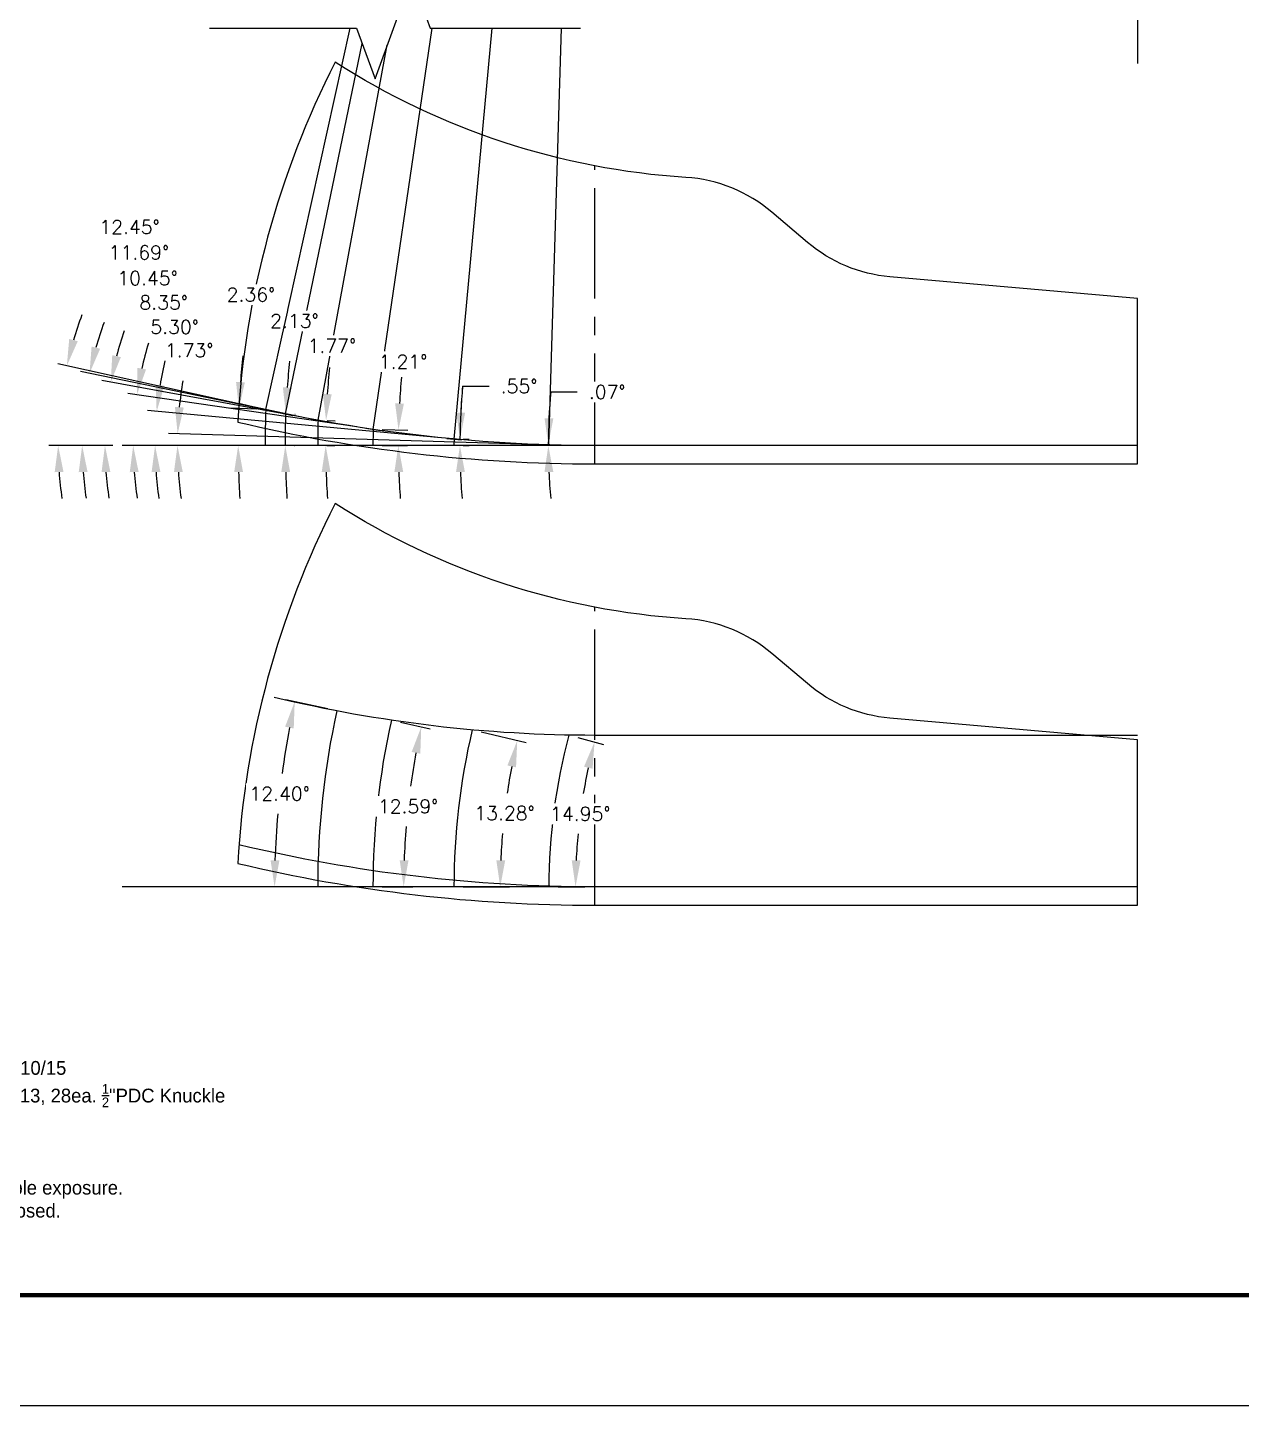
# Model space of a CAD drawing. Extents: x 34 to 102, y 11 to 33.
# Drawn here: x 85.22 to 93.47, y 10.99 to 20.35 of the extents above; entities that cross this region are included whole.
import ezdxf
from ezdxf.enums import TextEntityAlignment as Align

# ---------------------------------------------------------------- set-up
doc = ezdxf.new("R2010")
doc.units = 0
doc.header["$MEASUREMENT"] = 0
doc.header["$PDMODE"] = 35
doc.linetypes.add('CENTER2', pattern=[1.125, 0.75, -0.125, 0.125, -0.125])
doc.layers.get('0').update_dxf_attribs({"linetype": 'CONTINUOUS'})
doc.layers.get('Defpoints').update_dxf_attribs({"color": 10, "linetype": 'CONTINUOUS'})
for name, color, linetype in [('CLine', 5, 'CENTER2'), ('Dims', 4, 'CONTINUOUS'), ('TEXT', 3, 'CONTINUOUS'), ('Title Block', 7, 'CONTINUOUS')]:
    doc.layers.add(name, color=color, linetype=linetype)
doc.styles.add('RomanD', font='romand.shx', dxfattribs={"width": 0.9})
doc.styles.add('RomanS', font='romans')
doc.dimstyles.get("Standard").update_dxf_attribs({"dimtxt": 0.094, "dimasz": 0.18, "dimexe": 0.0625, "dimexo": 0.0625, "dimgap": 0.09, "dimtad": 0, "dimtih": 1, "dimtoh": 1, "dimdec": 4, "dimzin": 4, "dimdsep": 46, "dimtxsty": 'RomanS', "dimcen": 0.09, "dimazin": 1, "dimtfac": 1, "dimtdec": 4, "dimtofl": 0, "dimtmove": 0, "dimatfit": 1, "dimfxl": 1, "dimtfill": 1, "dimtolj": 1, "dimtzin": 0, "dimarcsym": 0})

# ---------------------------------------------------------------- blocks, each defined once
blk = doc.blocks.new('*D520')
at = {"layer": 'Defpoints', "color": 0, "transparency": 16777216}
for p in [(88.1194, 17.5554), (88.1597, 17.5257), (88.1192, 17.5111), (92.7645, 17.5111)]:
    blk.add_point(p, dxfattribs=at)
at = {"layer": 'Dims', "color": 0, "lineweight": -2, "transparency": 16777216}
for p, q in [((88.1774, 17.9145), (88.3574, 17.9145)), ((88.1819, 17.5548), (88.2224, 17.5544)), ((88.1817, 17.5111), (88.2222, 17.5111))]:
    blk.add_line(p, q, dxfattribs=at)
for start, end in [(174.97331, 179.45382), (174.97417, 177.21399), (182.23982, 184.47965)]:
    blk.add_arc((92.7645, 17.5111), 4.6048, start, end, dxfattribs=at)
at = {"layer": 'Dims', "color": 0, "transparency": 16777216}
for points in [[(88.1951, 17.734), (88.1351, 17.7358), (88.1599, 17.555)], [(88.1332, 17.3305), (88.1932, 17.3317), (88.1597, 17.5111)]]:
    blk.add_solid(points, dxfattribs=at)
at = {"layer": 'Dims', "color": 0, "transparency": 16777216, "insert": (88.5615, 17.9145), "char_height": 0.094, "attachment_point": 5, "style": 'RomanS', "bg_fill": 3, "box_fill_scale": 1.25, "bg_fill_color": 256, "bg_fill_true_color": 13158600, "bg_fill_transparency": 0}
blk.add_mtext('\\A1;.55°', dxfattribs=at)
blk = doc.blocks.new('*D521')
at = {"layer": 'Defpoints', "color": 0, "transparency": 16777216}
for p in [(87.5696, 17.6212), (87.741, 17.5466), (87.5684, 17.5111), (92.7645, 17.5111)]:
    blk.add_point(p, dxfattribs=at)
at = {"layer": 'Dims', "color": 0, "lineweight": -2, "transparency": 16777216}
for p, q in [((87.6321, 17.6198), (87.8045, 17.6162)), ((87.6309, 17.5111), (87.8034, 17.5111))]:
    blk.add_line(p, q, dxfattribs=at)
for start, end in [(174.67989, 176.73297), (182.05307, 184.10614)]:
    blk.add_arc((92.7645, 17.5111), 5.0236, start, end, dxfattribs=at)
at = {"layer": 'Dims', "color": 0, "transparency": 16777216}
for points in [[(87.779, 17.7962), (87.7191, 17.7985), (87.742, 17.6175)], [(87.7141, 17.3306), (87.7741, 17.3316), (87.7409, 17.5111)]]:
    blk.add_solid(points, dxfattribs=at)
at = {"layer": 'Dims', "color": 0, "transparency": 16777216, "insert": (87.7733, 18.0808), "char_height": 0.094, "attachment_point": 5, "style": 'RomanS', "bg_fill": 3, "box_fill_scale": 1.25, "bg_fill_color": 256, "bg_fill_true_color": 13158600, "bg_fill_transparency": 0}
blk.add_mtext('\\A1;1.21°', dxfattribs=at)
blk = doc.blocks.new('*D522')
at = {"layer": 'Defpoints', "color": 0, "transparency": 16777216}
for p in [(87.1954, 17.6831), (87.2472, 17.5679), (87.1927, 17.5111), (92.7645, 17.5111)]:
    blk.add_point(p, dxfattribs=at)
at = {"layer": 'Dims', "color": 0, "lineweight": -2, "transparency": 16777216}
for p, q in [((87.2579, 17.6812), (87.312, 17.6795)), ((87.2552, 17.5111), (87.3094, 17.5111))]:
    blk.add_line(p, q, dxfattribs=at)
for start, end in [(174.49205, 176.3613), (181.86926, 183.73851)]:
    blk.add_arc((92.7645, 17.5111), 5.5175, start, end, dxfattribs=at)
at = {"layer": 'Dims', "color": 0, "transparency": 16777216}
for points in [[(87.288, 17.8598), (87.2281, 17.8627), (87.2496, 17.6814)], [(87.2199, 17.3306), (87.2799, 17.3316), (87.2469, 17.5111)]]:
    blk.add_solid(points, dxfattribs=at)
at = {"layer": 'Dims', "color": 0, "transparency": 16777216, "insert": (87.2888, 18.1895), "char_height": 0.094, "attachment_point": 5, "style": 'RomanS', "bg_fill": 3, "box_fill_scale": 1.25, "bg_fill_color": 256, "bg_fill_true_color": 13158600, "bg_fill_transparency": 0}
blk.add_mtext('\\A1;1.77°', dxfattribs=at)
blk = doc.blocks.new('*D523')
at = {"layer": 'Defpoints', "color": 0, "transparency": 16777216}
for p in [(86.9746, 17.7263), (86.9729, 17.5828), (86.9706, 17.5111), (92.7645, 17.5111)]:
    blk.add_point(p, dxfattribs=at)
at = {"layer": 'Dims', "color": 0, "lineweight": -2, "transparency": 16777216}
for p, q in [((87.0371, 17.724), (87.0389, 17.7239)), ((87.0331, 17.5111), (87.0349, 17.5111))]:
    blk.add_line(p, q, dxfattribs=at)
for start, end in [(174.30972, 176.09037), (181.78066, 183.56132)]:
    blk.add_arc((92.7645, 17.5111), 5.792, start, end, dxfattribs=at)
at = {"layer": 'Dims', "color": 0, "transparency": 16777216}
for points in [[(87.0159, 17.9044), (86.9559, 17.9076), (86.9764, 17.7262)], [(86.9452, 17.3306), (87.0052, 17.3316), (86.9724, 17.5111)]]:
    blk.add_solid(points, dxfattribs=at)
at = {"layer": 'Dims', "color": 0, "transparency": 16777216, "insert": (87.0347, 18.3582), "char_height": 0.094, "attachment_point": 5, "style": 'RomanS', "bg_fill": 3, "box_fill_scale": 1.25, "bg_fill_color": 256, "bg_fill_true_color": 13158600, "bg_fill_transparency": 0}
blk.add_mtext('\\A1;2.13°', dxfattribs=at)
blk = doc.blocks.new('*D524')
at = {"layer": 'Defpoints', "color": 0, "transparency": 16777216}
for p in [(86.0883, 17.5884), (88.0696, 17.56), (88.1692, 17.5507), (85.8626, 17.5111), (89.077, 17.5111)]:
    blk.add_point(p, dxfattribs=at)
at = {"layer": 'Dims', "color": 0, "lineweight": -2, "transparency": 16777216}
blk.add_line((88.0074, 17.5657), (86.0356, 17.7485), dxfattribs=at)
for start, end in [(166.48509, 170.59479), (184.10971, 188.21942)]:
    blk.add_arc((88.5972, 17.5111), 2.51, start, end, dxfattribs=at)
at = {"layer": 'Dims', "color": 0, "transparency": 16777216}
for points in [[(86.1507, 17.9174), (86.0911, 17.9251), (86.0979, 17.7427)], [(86.0636, 17.3301), (86.1236, 17.3323), (86.0872, 17.5111)]]:
    blk.add_solid(points, dxfattribs=at)
at = {"layer": 'Dims', "color": 0, "transparency": 16777216, "insert": (86.2201, 18.3172), "char_height": 0.094, "attachment_point": 5, "style": 'RomanS', "bg_fill": 3, "box_fill_scale": 1.25, "bg_fill_color": 256, "bg_fill_true_color": 13158600, "bg_fill_transparency": 0}
blk.add_mtext('\\A1;5.30°', dxfattribs=at)
blk = doc.blocks.new('*D525')
at = {"layer": 'Defpoints', "color": 0, "transparency": 16777216}
for p in [(85.9413, 17.6267), (87.5201, 17.6284), (87.6191, 17.6139), (85.8626, 17.5111), (89.077, 17.5111)]:
    blk.add_point(p, dxfattribs=at)
at = {"layer": 'Dims', "color": 0, "lineweight": -2, "transparency": 16777216}
blk.add_line((87.4583, 17.6375), (85.9019, 17.866), dxfattribs=at)
for start, end in [(162.98027, 167.31319), (184.33292, 188.66585)]:
    blk.add_arc((88.3193, 17.5111), 2.3808, start, end, dxfattribs=at)
at = {"layer": 'Dims', "color": 0, "transparency": 16777216}
for points in [[(86.0261, 18.0285), (85.9671, 18.0394), (85.9638, 17.857)], [(85.9153, 17.3301), (85.9753, 17.3323), (85.9385, 17.5111)]]:
    blk.add_solid(points, dxfattribs=at)
at = {"layer": 'Dims', "color": 0, "transparency": 16777216, "insert": (86.146, 18.4832), "char_height": 0.094, "attachment_point": 5, "style": 'RomanS', "bg_fill": 3, "box_fill_scale": 1.25, "bg_fill_color": 256, "bg_fill_true_color": 13158600, "bg_fill_transparency": 0}
blk.add_mtext('\\A1;8.35°', dxfattribs=at)
blk = doc.blocks.new('*D526')
at = {"layer": 'Defpoints', "color": 0, "transparency": 16777216}
for p in [(85.751, 17.6558), (87.1462, 17.6922), (87.2446, 17.674), (85.8626, 17.5111), (89.077, 17.5111)]:
    blk.add_point(p, dxfattribs=at)
at = {"layer": 'Dims', "color": 0, "lineweight": -2, "transparency": 16777216}
for p, q in [((87.0848, 17.7035), (85.7246, 17.9543)), ((85.8001, 17.5111), (85.6841, 17.5111))]:
    blk.add_line(p, q, dxfattribs=at)
for start, end in [(160.88892, 165.22011), (184.33119, 188.66238)]:
    blk.add_arc((88.1283, 17.5111), 2.3817, start, end, dxfattribs=at)
at = {"layer": 'Dims', "color": 0, "transparency": 16777216}
for points in [[(85.8547, 18.1121), (85.7961, 18.1252), (85.7861, 17.943)], [(85.7234, 17.3301), (85.7834, 17.3323), (85.7466, 17.5111)]]:
    blk.add_solid(points, dxfattribs=at)
at = {"layer": 'Dims', "color": 0, "transparency": 16777216, "insert": (86.0361, 18.6492), "char_height": 0.094, "attachment_point": 5, "style": 'RomanS', "bg_fill": 3, "box_fill_scale": 1.25, "bg_fill_color": 256, "bg_fill_true_color": 13158600, "bg_fill_transparency": 0}
blk.add_mtext('\\A1;10.45°', dxfattribs=at)
blk = doc.blocks.new('*D527')
at = {"layer": 'Defpoints', "color": 0, "transparency": 16777216}
for p in [(86.9257, 17.7364), (87.0236, 17.7162), (85.5972, 17.6758), (85.8626, 17.5111), (89.077, 17.5111)]:
    blk.add_point(p, dxfattribs=at)
at = {"layer": 'Dims', "color": 0, "lineweight": -2, "transparency": 16777216}
for p, q in [((86.8645, 17.7491), (85.5806, 18.0148)), ((85.8001, 17.5111), (85.5291, 17.5111))]:
    blk.add_line(p, q, dxfattribs=at)
for start, end in [(159.79494, 164.05195), (184.25701, 188.51402)]:
    blk.add_arc((88.0148, 17.5111), 2.4232, start, end, dxfattribs=at)
at = {"layer": 'Dims', "color": 0, "transparency": 16777216}
for points in [[(85.714, 18.1697), (85.6557, 18.1841), (85.6418, 18.0021)], [(85.5683, 17.3301), (85.6282, 17.3323), (85.5916, 17.5111)]]:
    blk.add_solid(points, dxfattribs=at)
at = {"layer": 'Dims', "color": 0, "transparency": 16777216, "insert": (85.9774, 18.8229), "char_height": 0.094, "attachment_point": 5, "style": 'RomanS', "bg_fill": 3, "box_fill_scale": 1.25, "bg_fill_color": 256, "bg_fill_true_color": 13158600, "bg_fill_transparency": 0}
blk.add_mtext('\\A1;11.69°', dxfattribs=at)
blk = doc.blocks.new('*D538')
at = {"layer": 'Defpoints', "color": 0, "transparency": 16777216}
for p in [(86.2396, 17.538), (88.7145, 17.5173), (85.8626, 17.5111), (88.8145, 17.5143), (89.077, 17.5111)]:
    blk.add_point(p, dxfattribs=at)
at = {"layer": 'Dims', "color": 0, "lineweight": -2, "transparency": 16777216}
blk.add_line((88.6521, 17.5192), (86.1782, 17.5937), dxfattribs=at)
for start, end in [(170.57968, 174.42692), (183.84723, 187.69446)]:
    blk.add_arc((88.9207, 17.5111), 2.6812, start, end, dxfattribs=at)
at = {"layer": 'Dims', "color": 0, "transparency": 16777216}
for points in [[(86.2821, 17.7695), (86.2222, 17.7734), (86.2407, 17.5918)], [(86.2156, 17.3302), (86.2755, 17.3322), (86.2395, 17.5111)]]:
    blk.add_solid(points, dxfattribs=at)
at = {"layer": 'Dims', "color": 0, "transparency": 16777216, "insert": (86.3189, 18.1586), "char_height": 0.094, "attachment_point": 5, "style": 'RomanS', "bg_fill": 3, "box_fill_scale": 1.25, "bg_fill_color": 256, "bg_fill_true_color": 13158600, "bg_fill_transparency": 0}
blk.add_mtext('\\A1;1.73°', dxfattribs=at)
blk = doc.blocks.new('*D539')
at = {"layer": 'Defpoints', "color": 0, "transparency": 16777216}
for p in [(88.7645, 17.5158), (88.7604, 17.5126), (88.7645, 17.5111), (92.7645, 17.5111)]:
    blk.add_point(p, dxfattribs=at)
at = {"layer": 'Dims', "color": 0, "lineweight": -2, "transparency": 16777216}
for p, q in [((88.777, 17.8754), (88.957, 17.8754)), ((88.702, 17.5159), (88.6979, 17.5159)), ((88.702, 17.5111), (88.6979, 17.5111))]:
    blk.add_line(p, q, dxfattribs=at)
for start, end in [(174.77949, 179.93259), (174.78079, 177.35669), (182.5759, 185.1518)]:
    blk.add_arc((92.7645, 17.5111), 4.0041, start, end, dxfattribs=at)
at = {"layer": 'Dims', "color": 0, "transparency": 16777216}
for points in [[(88.7946, 17.695), (88.7347, 17.6964), (88.7604, 17.5158)], [(88.7344, 17.3304), (88.7944, 17.3318), (88.7604, 17.5111)]]:
    blk.add_solid(points, dxfattribs=at)
at = {"layer": 'Dims', "color": 0, "transparency": 16777216, "insert": (89.1611, 17.8754), "char_height": 0.094, "attachment_point": 5, "style": 'RomanS', "bg_fill": 3, "box_fill_scale": 1.25, "bg_fill_color": 256, "bg_fill_true_color": 13158600, "bg_fill_transparency": 0}
blk.add_mtext('\\A1;.07°', dxfattribs=at)
blk = doc.blocks.new('*D564')
at = {"layer": 'Defpoints', "color": 0, "transparency": 16777216}
for p in [(86.7913, 17.7659), (86.8889, 17.7443), (85.435, 17.6932), (85.8626, 17.5111), (89.077, 17.5111)]:
    blk.add_point(p, dxfattribs=at)
at = {"layer": 'Dims', "color": 0, "lineweight": -2, "transparency": 16777216}
for p, q in [((86.7302, 17.7793), (85.4265, 18.0672)), ((85.8001, 17.5111), (85.3659, 17.5111))]:
    blk.add_line(p, q, dxfattribs=at)
for start, end in [(159.35207, 163.45059), (184.09852, 188.19705)]:
    blk.add_arc((87.9452, 17.5111), 2.5169, start, end, dxfattribs=at)
at = {"layer": 'Dims', "color": 0, "transparency": 16777216}
for points in [[(85.5617, 18.2205), (85.5036, 18.2355), (85.4875, 18.0537)], [(85.4048, 17.3301), (85.4648, 17.3323), (85.4284, 17.5111)]]:
    blk.add_solid(points, dxfattribs=at)
at = {"layer": 'Dims', "color": 0, "transparency": 16777216, "insert": (85.9135, 18.9966), "char_height": 0.094, "attachment_point": 5, "style": 'RomanS', "bg_fill": 3, "box_fill_scale": 1.25, "bg_fill_color": 256, "bg_fill_true_color": 13158600, "bg_fill_transparency": 0}
blk.add_mtext('\\A1;12.45°', dxfattribs=at)
blk = doc.blocks.new('*D565')
at = {"layer": 'Defpoints', "color": 0, "transparency": 16777216}
for p in [(86.8401, 17.7551), (86.6529, 17.5949), (86.8351, 17.5111), (92.7645, 17.5111)]:
    blk.add_point(p, dxfattribs=at)
at = {"layer": 'Dims', "color": 0, "lineweight": -2, "transparency": 16777216}
for p, q in [((86.7776, 17.7577), (86.595, 17.7652)), ((86.7726, 17.5111), (86.5898, 17.5111))]:
    blk.add_line(p, q, dxfattribs=at)
for start, end in [(174.2667, 175.95409), (181.68739, 183.37479)]:
    blk.add_arc((92.7645, 17.5111), 6.1122, start, end, dxfattribs=at)
at = {"layer": 'Dims', "color": 0, "transparency": 16777216}
for points in [[(86.6975, 17.9406), (86.6376, 17.944), (86.6575, 17.7626)], [(86.625, 17.3306), (86.685, 17.3315), (86.6523, 17.5111)]]:
    blk.add_solid(points, dxfattribs=at)
at = {"layer": 'Dims', "color": 0, "transparency": 16777216, "insert": (86.739, 18.537), "char_height": 0.094, "attachment_point": 5, "style": 'RomanS', "bg_fill": 3, "box_fill_scale": 1.25, "bg_fill_color": 256, "bg_fill_true_color": 13158600, "bg_fill_transparency": 0}
blk.add_mtext('\\A1;2.36°', dxfattribs=at)
blk = doc.blocks.new('*D599')
at = {"layer": 'Defpoints', "color": 0, "transparency": 16777216}
for p in [(88.8998, 15.5427), (89.0029, 15.1719), (88.7645, 14.511), (92.7645, 14.511)]:
    blk.add_point(p, dxfattribs=at)
at = {"layer": 'Dims', "color": 0, "lineweight": -2, "transparency": 16777216}
for p, q in [((88.9602, 15.5266), (89.1349, 15.48)), ((88.827, 14.511), (89.0078, 14.511))]:
    blk.add_line(p, q, dxfattribs=at)
for start, end in [(167.75386, 170.4483), (174.59507, 177.29935)]:
    blk.add_arc((92.7645, 14.511), 3.8192, start, end, dxfattribs=at)
at = {"layer": 'Dims', "color": 0, "transparency": 16777216}
for points in [[(89.0031, 15.3282), (89.0614, 15.3141), (89.0745, 15.4961)], [(88.9795, 14.6903), (88.9196, 14.6917), (88.9453, 14.511)]]:
    blk.add_solid(points, dxfattribs=at)
at = {"layer": 'Dims', "color": 0, "transparency": 16777216, "insert": (88.9777, 15.0078), "char_height": 0.094, "attachment_point": 5, "style": 'RomanS', "bg_fill": 3, "box_fill_scale": 1.25, "bg_fill_color": 256, "bg_fill_true_color": 13158600, "bg_fill_transparency": 0}
blk.add_mtext('\\A1;14.95°', dxfattribs=at)
blk = doc.blocks.new('*D600')
at = {"layer": 'Defpoints', "color": 0, "transparency": 16777216}
for p in [(88.2435, 15.5783), (88.4851, 15.1777), (88.1192, 14.511), (92.7645, 14.511)]:
    blk.add_point(p, dxfattribs=at)
at = {"layer": 'Dims', "color": 0, "lineweight": -2, "transparency": 16777216}
for p, q in [((88.3043, 15.5639), (88.6102, 15.4917)), ((88.1817, 14.511), (88.496, 14.511))]:
    blk.add_line(p, q, dxfattribs=at)
for start, end in [(169.09912, 171.53046), (175.18043, 177.61855)]:
    blk.add_arc((92.7645, 14.511), 4.331, start, end, dxfattribs=at)
at = {"layer": 'Dims', "color": 0, "transparency": 16777216}
for points in [[(88.4823, 15.3364), (88.541, 15.3238), (88.5494, 15.5061)], [(88.4672, 14.6904), (88.4072, 14.6916), (88.4335, 14.511)]]:
    blk.add_solid(points, dxfattribs=at)
at = {"layer": 'Dims', "color": 0, "transparency": 16777216, "insert": (88.4626, 15.0119), "char_height": 0.094, "attachment_point": 5, "style": 'RomanS', "bg_fill": 3, "box_fill_scale": 1.25, "bg_fill_color": 256, "bg_fill_true_color": 13158600, "bg_fill_transparency": 0}
blk.add_mtext('\\A1;13.28°', dxfattribs=at)
blk = doc.blocks.new('*D601')
at = {"layer": 'Defpoints', "color": 0, "transparency": 16777216}
for p in [(87.6935, 15.644), (87.8304, 15.2393), (87.5684, 14.511), (92.7645, 14.511)]:
    blk.add_point(p, dxfattribs=at)
at = {"layer": 'Dims', "color": 0, "lineweight": -2, "transparency": 16777216}
for p, q in [((87.7545, 15.6304), (87.9579, 15.5849)), ((87.6309, 14.511), (87.8394, 14.511))]:
    blk.add_line(p, q, dxfattribs=at)
for start, end in [(169.47353, 172.11682), (175.28398, 177.9321)]:
    blk.add_arc((92.7645, 14.511), 4.9876, start, end, dxfattribs=at)
at = {"layer": 'Dims', "color": 0, "transparency": 16777216}
for points in [[(87.8314, 15.4282), (87.8902, 15.4162), (87.8969, 15.5986)], [(87.8101, 14.6905), (87.7502, 14.6916), (87.7769, 14.511)]]:
    blk.add_solid(points, dxfattribs=at)
at = {"layer": 'Dims', "color": 0, "transparency": 16777216, "insert": (87.807, 15.0581), "char_height": 0.094, "attachment_point": 5, "style": 'RomanS', "bg_fill": 3, "box_fill_scale": 1.25, "bg_fill_color": 256, "bg_fill_true_color": 13158600, "bg_fill_transparency": 0}
blk.add_mtext('\\A1;12.59°', dxfattribs=at)
blk = doc.blocks.new('*D602')
at = {"layer": 'Defpoints', "color": 0, "transparency": 16777216}
for p in [(87.3227, 15.7072), (86.9606, 15.3541), (87.1927, 14.511), (92.7645, 14.511)]:
    blk.add_point(p, dxfattribs=at)
at = {"layer": 'Dims', "color": 0, "lineweight": -2, "transparency": 16777216}
for p, q in [((87.2616, 15.7206), (86.9753, 15.7835)), ((87.1302, 14.511), (86.8371, 14.511))]:
    blk.add_line(p, q, dxfattribs=at)
for start, end in [(169.36174, 172.45347), (175.14628, 178.24144)]:
    blk.add_arc((92.7645, 14.511), 5.8648, start, end, dxfattribs=at)
at = {"layer": 'Dims', "color": 0, "transparency": 16777216}
for points in [[(86.9711, 15.5997), (87.0298, 15.5877), (87.0364, 15.7701)], [(86.9324, 14.6906), (86.8724, 14.6915), (86.8996, 14.511)]]:
    blk.add_solid(points, dxfattribs=at)
at = {"layer": 'Dims', "color": 0, "transparency": 16777216, "insert": (86.9339, 15.1443), "char_height": 0.094, "attachment_point": 5, "style": 'RomanS', "bg_fill": 3, "box_fill_scale": 1.25, "bg_fill_color": 256, "bg_fill_true_color": 13158600, "bg_fill_transparency": 0}
blk.add_mtext('\\A1;12.40°', dxfattribs=at)
blk = doc.blocks.new('COT_Dblock')
at = {"layer": 'Title Block', "color": 8}
blk.add_lwpolyline([(0, 0), (34, 0), (34, 22), (0, 22)], close=True, dxfattribs=at)
at = {"layer": 'Title Block', "const_width": 0.03}
blk.add_lwpolyline([(33.13, 21.25), (0.87, 21.25), (0.87, 0.75), (33.13, 0.75)], close=True, dxfattribs=at)
at = {"layer": 'Title Block', "color": 1, "style": 'RomanS', "flags": 8}
for tag, p in [('FNAME', (0.62, 3.75)), ('REVDATE', (0.62, 2.25)), ('USER', (0.62, 0.75))]:
    blk.add_attdef(tag, text='', height=0.047, rotation=90, dxfattribs=at).set_placement(p, align=Align.BOTTOM_LEFT)
at = {"layer": 'Title Block', "color": 3, "style": 'RomanS', "flags": 8}
blk.add_attdef('DRAWN', text='', height=0.11, dxfattribs=at).set_placement((28.7003, 1.9844), align=Align.MIDDLE_CENTER)
for tag, p in [('DDATE', (28.3559, 1.6718)), ('CHECK', (28.3559, 1.406)), ('MATRL', (28.3559, 1.1487)), ('PDATE', (28.3559, 0.8829)), ('SCALE', (29.8959, 0.8555)), ('SHEET', (32.0053, 0.8555))]:
    blk.add_attdef(tag, text='', height=0.094, dxfattribs=at).set_placement(p, align=Align.MIDDLE_LEFT)
at = {"layer": 'Title Block', "color": 3, "style": 'RomanD', "width": 0.9, "flags": 8}
for tag, height, p in [('TITL1', 0.125, (31.337, 1.6835)), ('TITL2', 0.094, (31.337, 1.5143)), ('TITL3', 0.094, (31.337, 1.3739))]:
    blk.add_attdef(tag, text='', height=height, dxfattribs=at).set_placement(p, align=Align.MIDDLE_CENTER)
at = {"layer": 'Title Block', "color": 3, "style": 'RomanS', "flags": 8}
for tag, p in [('FSCM#', (30.3372, 1.1213)), ('DWG#', (31.8095, 1.1213)), ('REV#', (32.9697, 1.1213))]:
    blk.add_attdef(tag, text='', height=0.094, dxfattribs=at).set_placement(p, align=Align.TOP_CENTER)

msp = doc.modelspace()

# ---------------------------------------------------------------- linework, layer by layer
at = {"color": 0}
for p, q in [((89.07697, 17.51107), (85.86255, 17.51107)), ((89.07697, 14.51104), (85.86255, 14.51104))]:
    msp.add_line(p, q, dxfattribs=at)
at = {"linetype": 'Continuous', "flags": 128}
msp.add_lwpolyline([(86.45729, 20.348), (87.45729, 20.348), (87.58229, 20.00456), (87.83229, 20.69143), (87.95729, 20.348), (88.97815, 20.348)], dxfattribs=at)
at = {"color": 0, "flags": 128}
msp.add_lwpolyline([(89.69622, 19.33371, -0.1275233), (87.3119, 20.1169, 0.1045794), (86.64913, 17.67061, 0.0583998), (89.07697, 17.38607), (92.76447, 17.38607), (92.76447, 18.51107), (91.08206, 18.65826, -0.1555479), (90.52156, 18.89253), (90.28023, 19.09767, 0.1615894)], format="xyb", close=True, dxfattribs=at)
at = {"layer": 'CLine'}
for p, q in [((92.76447, 29.73208), (92.76447, 20.10708)), ((89.07697, 17.38607), (89.07697, 19.41225)), ((89.07697, 14.38604), (89.07697, 16.41222))]:
    msp.add_line(p, q, dxfattribs=at)
at = {"layer": 'CLine', "color": 1, "linetype": 'Continuous', "flags": 128}
for points in [[(92.76447, 17.51107), (89.07697, 17.51107, -0.0589088), (86.65756, 17.79711)], [(92.76447, 15.54104), (89.07697, 15.54104, -0.0589088), (86.89775, 15.79868, -0.0589088)], [(92.76447, 14.51104), (89.07697, 14.51104, -0.0589088), (86.65756, 14.79708)]]:
    msp.add_lwpolyline(points, format="xyb", dxfattribs=at)
at = {"layer": 'Dims'}
for p, q in [((87.56962, 17.62116), (87.97004, 20.348)), ((88.11943, 17.55535), (88.37828, 20.348)), ((86.97464, 17.72631), (87.49544, 20.24317)), ((87.19541, 17.68311), (87.66585, 20.23415)), ((86.92567, 17.73644), (87.0236, 17.71617)), ((87.14624, 17.69218), (87.24458, 17.67405)), ((87.52015, 17.62842), (87.61908, 17.61389)), ((88.06965, 17.55997), (88.16922, 17.55074))]:
    msp.add_line(p, q, dxfattribs=at)
for centre, radius, start in [((92.76447, 17.51107), 5.79383, 177.871034), ((92.76447, 17.51107), 5.57172, 178.230558), ((92.76447, 17.51107), 5.19602, 178.786038), ((92.76447, 17.51107), 4.64524, 179.453817), ((92.76447, 17.51107), 3.99997, 179.932586), ((92.76447, 14.51104), 5.57172, 167.603181), ((92.76447, 14.51104), 5.19602, 167.40563), ((92.76447, 14.51104), 4.64524, 166.717664), ((92.76447, 14.51104), 3.99997, 165.05322)]:
    msp.add_arc(centre, radius, start, 180, dxfattribs=at)

# ---------------------------------------------------------------- texts
at = {"layer": 'TEXT', "insert": (82.90288, 13.32733), "char_height": 0.09375, "width": 8.4192095, "attachment_point": 1}
msp.add_mtext('\\A1;12-1/4" 713-SR(K) ASSY#2122 VMR 12/10/15\\P93 Total Elements; 16ea. 1613, 49ea. 1313, 28ea. {\\H0.7x;\\S1/2;}"PDC Knuckle \\P7ea. 60 Series Nozzles\\P\\PREF. NOTES:  CUTTING STRUCTURE\\P3 Start "Opposed" Redundant with variable exposure.  \\PSecondary blade cutters are equally exposed.', dxfattribs=at)

# ---------------------------------------------------------------- next in the draw order: dimensions: what is measured, and where the dimension line sits
at = {"layer": 'Dims'}
dim = msp.add_angular_dim_3p(base=(88.15971, 17.5257), center=(92.76447, 17.51107), p1=(88.11943, 17.55535), p2=(88.11922, 17.51107), dimstyle='Standard', dxfattribs=at)
dim.commit()
dim.dimension.update_dxf_attribs({"geometry": '*D520', "text_midpoint": (88.56154, 17.91454)})

# ---------------------------------------------------------------- next in the draw order: dimensions: what is measured, and where the dimension line sits
dim = msp.add_angular_dim_3p(base=(87.741, 17.54655), center=(92.76447, 17.51107), p1=(87.56962, 17.62116), p2=(87.56845, 17.51107), dimstyle='Standard', dxfattribs=at)
dim.commit()
dim.dimension.update_dxf_attribs({"geometry": '*D521', "text_midpoint": (87.77329, 18.08081), "dimtype": 165})

# ---------------------------------------------------------------- next in the draw order: dimensions: what is measured, and where the dimension line sits
dim = msp.add_angular_dim_3p(base=(87.24722, 17.56787), center=(92.76447, 17.51107), p1=(87.19541, 17.68311), p2=(87.19275, 17.51107), dimstyle='Standard', dxfattribs=at)
dim.commit()
dim.dimension.update_dxf_attribs({"geometry": '*D522', "text_midpoint": (87.28879, 18.18952), "dimtype": 165})

# ---------------------------------------------------------------- next in the draw order: dimensions: what is measured, and where the dimension line sits
dim = msp.add_angular_dim_3p(base=(86.97287, 17.58281), center=(92.76447, 17.51107), p1=(86.97464, 17.72631), p2=(86.97064, 17.51107), dimstyle='Standard', dxfattribs=at)
dim.commit()
dim.dimension.update_dxf_attribs({"geometry": '*D523', "text_midpoint": (87.0347, 18.35816), "dimtype": 165})

# ---------------------------------------------------------------- next in the draw order: dimensions: what is measured, and where the dimension line sits
dim = msp.add_angular_dim_2l(base=(86.08835, 17.58839), line1=((89.07697, 17.51107), (85.86255, 17.51107)), line2=((88.06965, 17.55997), (88.16922, 17.55074)), dimstyle='Standard', dxfattribs=at)
dim.commit()
dim.dimension.update_dxf_attribs({"geometry": '*D524', "text_midpoint": (86.22013, 18.31722), "dimtype": 162})

# ---------------------------------------------------------------- next in the draw order: dimensions: what is measured, and where the dimension line sits
dim = msp.add_angular_dim_2l(base=(85.941311, 17.626734), line1=((89.076966, 17.511072), (85.86255, 17.511072)), line2=((87.520146, 17.62842), (87.619085, 17.613891)), dimstyle='Standard', dxfattribs=at)
dim.commit()
dim.dimension.update_dxf_attribs({"geometry": '*D525', "text_midpoint": (86.146027, 18.483225), "dimtype": 162})

# ---------------------------------------------------------------- next in the draw order: dimensions: what is measured, and where the dimension line sits
dim = msp.add_angular_dim_2l(base=(85.751, 17.65576), line1=((89.07697, 17.51107), (85.86255, 17.51107)), line2=((87.14624, 17.69218), (87.24458, 17.67405)), dimstyle='Standard', dxfattribs=at)
dim.commit()
dim.dimension.update_dxf_attribs({"geometry": '*D526', "text_midpoint": (86.03614, 18.64923), "dimtype": 162})

# ---------------------------------------------------------------- next in the draw order: dimensions: what is measured, and where the dimension line sits
dim = msp.add_angular_dim_2l(base=(85.59718, 17.67576), line1=((89.07697, 17.51107), (85.86255, 17.51107)), line2=((86.92567, 17.73644), (87.0236, 17.71617)), dimstyle='Standard', dxfattribs=at)
dim.commit()
dim.dimension.update_dxf_attribs({"geometry": '*D527', "text_midpoint": (85.97737, 18.82289), "dimtype": 162})

# ---------------------------------------------------------------- next in the draw order: linework, layer by layer
for p, q in [((88.7645, 17.51578), (88.84984, 20.348)), ((88.71452, 17.51728), (88.81448, 17.51427))]:
    msp.add_line(p, q, dxfattribs=at)
msp.add_arc((92.76447, 17.51107), 3.99997, 179.932586, 180, dxfattribs=at)

# ---------------------------------------------------------------- next in the draw order: dimensions: what is measured, and where the dimension line sits
dim = msp.add_angular_dim_2l(base=(86.239638, 17.537992), line1=((89.076966, 17.511072), (85.86255, 17.511072)), line2=((88.714522, 17.517284), (88.814477, 17.514273)), dimstyle='Standard', dxfattribs=at)
dim.commit()
dim.dimension.update_dxf_attribs({"geometry": '*D538', "text_midpoint": (86.318863, 18.158577), "dimtype": 162})

# ---------------------------------------------------------------- next in the draw order: linework, layer by layer
for p, q in [((86.84009, 17.75508), (87.41259, 20.348)), ((86.79126, 17.76586), (86.88891, 17.7443))]:
    msp.add_line(p, q, dxfattribs=at)
msp.add_arc((92.76447, 17.51107), 5.9294, 177.641488, 180, dxfattribs=at)

# ---------------------------------------------------------------- next in the draw order: dimensions: what is measured, and where the dimension line sits
dim = msp.add_angular_dim_3p(base=(88.76038, 17.51264), center=(92.76447, 17.51107), p1=(88.7645, 17.51578), p2=(88.7645, 17.51107), dimstyle='Standard', dxfattribs=at)
dim.commit()
dim.dimension.update_dxf_attribs({"geometry": '*D539', "text_midpoint": (89.16114, 17.8754)})

# ---------------------------------------------------------------- next in the draw order: dimensions: what is measured, and where the dimension line sits
dim = msp.add_angular_dim_2l(base=(85.43495, 17.69323), line1=((89.07697, 17.51107), (85.86255, 17.51107)), line2=((86.79126, 17.76586), (86.88891, 17.7443)), dimstyle='Standard', dxfattribs=at)
dim.commit()
dim.dimension.update_dxf_attribs({"geometry": '*D564', "text_midpoint": (85.91348, 18.99656), "dimtype": 162})

# ---------------------------------------------------------------- next in the draw order: dimensions: what is measured, and where the dimension line sits
dim = msp.add_angular_dim_3p(base=(86.65289, 17.59494), center=(92.76447, 17.51107), p1=(86.84009, 17.75508), p2=(86.83507, 17.51107), dimstyle='Standard', dxfattribs=at)
dim.commit()
dim.dimension.update_dxf_attribs({"geometry": '*D565', "text_midpoint": (86.73903, 18.53701), "dimtype": 165})

# ---------------------------------------------------------------- next in the draw order: linework, layer by layer
at = {"color": 0, "flags": 128}
msp.add_lwpolyline([(89.69622, 16.33368, -0.1275233), (87.3119, 17.11687, 0.1045794), (86.64913, 14.67058, 0.0583998), (89.07697, 14.38604), (92.76447, 14.38604), (92.76447, 15.51104), (91.08206, 15.65823, -0.1555479), (90.52156, 15.8925), (90.28023, 16.09763, 0.1615894)], format="xyb", close=True, dxfattribs=at)

# ---------------------------------------------------------------- next in the draw order: dimensions: what is measured, and where the dimension line sits
at = {"layer": 'Dims'}
dim = msp.add_angular_dim_3p(base=(89.00292, 15.1719), center=(92.76447, 14.51104), p1=(88.89983, 15.54272), p2=(88.7645, 14.51104), dimstyle='Standard', dxfattribs=at)
dim.commit()
dim.dimension.update_dxf_attribs({"geometry": '*D599', "text_midpoint": (88.97775, 15.00778)})

# ---------------------------------------------------------------- next in the draw order: dimensions: what is measured, and where the dimension line sits
dim = msp.add_angular_dim_3p(base=(88.48512, 15.17772), center=(92.76447, 14.51104), p1=(88.24348, 15.57828), p2=(88.11922, 14.51104), dimstyle='Standard', dxfattribs=at)
dim.commit()
dim.dimension.update_dxf_attribs({"geometry": '*D600', "text_midpoint": (88.46256, 15.01192)})

# ---------------------------------------------------------------- next in the draw order: dimensions: what is measured, and where the dimension line sits
dim = msp.add_angular_dim_3p(base=(87.83036, 15.23932), center=(92.76447, 14.51104), p1=(87.69347, 15.64402), p2=(87.56845, 14.51104), dimstyle='Standard', dxfattribs=at)
dim.commit()
dim.dimension.update_dxf_attribs({"geometry": '*D601', "text_midpoint": (87.80699, 15.0581)})

# ---------------------------------------------------------------- next in the draw order: dimensions: what is measured, and where the dimension line sits
dim = msp.add_angular_dim_3p(base=(86.96055, 15.35407), center=(92.76447, 14.51104), p1=(87.32266, 15.70718), p2=(87.19275, 14.51104), dimstyle='Standard', dxfattribs=at)
dim.commit()
dim.dimension.update_dxf_attribs({"geometry": '*D602', "text_midpoint": (86.93393, 15.14428)})

# ---------------------------------------------------------------- next in the draw order: block references
at = {"layer": 'Title Block'}
msp.add_blockref('COT_Dblock', (68, 10.98594), dxfattribs=at)

doc.saveas('drawing.dxf')
